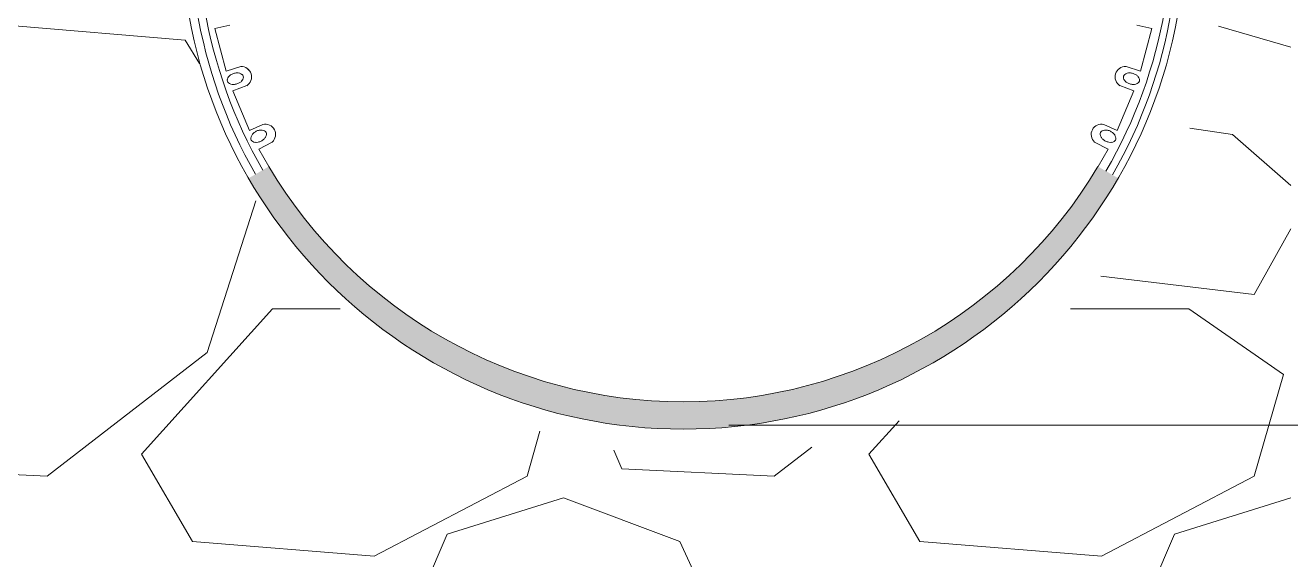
# Model space of a CAD drawing. Header units: millimetres. Extents: x 4229 to 8429, y -1187 to 1783.
# Drawn here: x 6256.3 to 6366.5, y 220 to 266.6 of the extents above; entities that cross this region are included whole.
import ezdxf

# ---------------------------------------------------------------- set-up
doc = ezdxf.new("R2010")
doc.units = ezdxf.units.MM

msp = doc.modelspace()

# ---------------------------------------------------------------- hatches: boundary and pattern name
at = {"lineweight": 5}
h = msp.add_hatch(color=256, dxfattribs=at)
h.dxf.hatch_style = 1
h.paths.add_polyline_path([(6277.48, 254.27), (6275.72, 253.25, 0.267949), (6313.58, 231.39), (6313.58, 233.77, -0.264068)])
h.paths.add_polyline_path([(6351.45, 253.25), (6349.69, 254.27, -0.264068), (6313.58, 233.77), (6313.58, 231.39, 0.267949)])

# ---------------------------------------------------------------- linework, layer by layer
at = {"linetype": 'Continuous', "lineweight": 5}
for p, q in [((6270.21, 265.29), (6255.01, 266.56)), ((6360.19, 266.51), (6366.47, 264.66)), ((6271.46, 263.25), (6270.21, 265.29)), ((6361.4, 257.06), (6357.7, 257.62)), ((6366.47, 252.63), (6361.4, 257.06)), ((6272.11, 238.06), (6276.34, 251.29)), ((6363.3, 243.13), (6366.47, 248.83)), ((6349.95, 244.73), (6363.3, 243.13)), ((6266.41, 229.2), (6277.81, 241.86)), ((6277.81, 241.86), (6283.69, 241.86)), ((6347.28, 241.86), (6357.6, 241.86)), ((6357.6, 241.86), (6365.84, 236.16)), ((6258.18, 227.3), (6272.11, 238.06)), ((6365.84, 236.16), (6363.3, 227.3)), ((6329.74, 229.2), (6332.37, 232.12)), ((6301.09, 231.2), (6299.97, 227.3)), ((6270.84, 221.6), (6266.41, 229.2)), ((6307.52, 229.56), (6308.21, 227.93)), ((6321.5, 227.3), (6324.77, 229.82)), ((6334.17, 221.6), (6329.74, 229.2)), ((6244.88, 227.93), (6258.18, 227.3)), ((6299.97, 227.3), (6286.67, 220.33)), ((6308.21, 227.93), (6321.5, 227.3)), ((6363.3, 227.3), (6350, 220.33)), ((6293.01, 222.23), (6303.14, 225.4)), ((6303.14, 225.4), (6313.27, 221.6)), ((6356.34, 222.23), (6366.47, 225.4)), ((6286.67, 220.33), (6270.84, 221.6)), ((6289.21, 213.36), (6293.01, 222.23)), ((6313.27, 221.6), (6317.07, 213.36)), ((6350, 220.33), (6334.17, 221.6)), ((6352.54, 213.36), (6356.34, 222.23))]:
    msp.add_line(p, q, dxfattribs=at)
at = {"lineweight": 5}
for p, q in [((6272.79, 266.3), (6274.09, 266.58)), ((6273.77, 262.58), (6272.79, 266.3)), ((6354.37, 266.3), (6353.08, 266.58)), ((6353.39, 262.58), (6354.37, 266.3)), ((6273.77, 262.58), (6275.04, 262.98)), ((6275.85, 262.55), (6275.56, 262.85)), ((6353.39, 262.58), (6352.13, 262.98)), ((6274.35, 260.88), (6275.56, 261.32)), ((6352.81, 260.88), (6351.6, 261.32)), ((6275.8, 257.4), (6274.35, 260.88)), ((6351.37, 257.4), (6352.81, 260.88)), ((6275.8, 257.4), (6276.96, 257.94)), ((6351.37, 257.4), (6350.2, 257.94)), ((6276.6, 255.78), (6277.77, 256.39)), ((6277.48, 254.27), (6276.6, 255.78)), ((6350.57, 255.78), (6349.39, 256.39)), ((6349.69, 254.27), (6350.57, 255.78)), ((6317.55, 231.75), (6537.73, 231.75))]:
    msp.add_line(p, q, dxfattribs=at)
at = {"linetype": 'Continuous', "lineweight": 5}
msp.add_circle((6313.58, 275.11), 43.72, dxfattribs=at)
for centre, radius, start, end in [((6313.65, 274.96), 43.01, 330.1305, 209.7835), ((6313.7, 275.16), 42.41, 329.8617, 209.9828)]:
    msp.add_arc(centre, radius, start, end, dxfattribs=at)
at = {"lineweight": 5}
for centre, radius, start, end in [((6274.58, 261.61), 0.773, 122.8725, 141.0988), ((6274.74, 261.35), 1.08, 107.4688, 122.8725), ((6274.74, 261.35), 1.08, 92.0651, 107.4688), ((6274.73, 261.66), 0.773, 73.8388, 92.0651), ((6274.79, 261.88), 0.548, 49.3807, 73.8388), ((6275.08, 262.08), 0.902, 302.0599, 92.7544), ((6274.94, 262.05), 0.326, 17.4688, 49.3807), ((6352.08, 262.08), 0.902, 87.2456, 237.9401), ((6352.23, 262.05), 0.326, 130.6193, 162.5312), ((6352.37, 261.88), 0.548, 106.1612, 130.6193), ((6352.43, 261.66), 0.773, 87.9349, 106.1612), ((6352.42, 261.35), 1.08, 72.5312, 87.9349), ((6352.42, 261.35), 1.08, 57.1275, 72.5312), ((6352.59, 261.61), 0.773, 38.9012, 57.1275), ((6274.19, 261.81), 0.326, 165.5569, 197.4688), ((6274.4, 261.75), 0.548, 141.0988, 165.5569), ((6274.19, 261.81), 0.326, 197.4688, 229.3807), ((6274.33, 261.98), 0.548, 229.3807, 253.8388), ((6274.39, 262.19), 0.773, 253.8388, 272.0651), ((6274.38, 262.5), 1.08, 272.0651, 287.4688), ((6274.38, 262.5), 1.08, 287.4688, 302.8725), ((6274.55, 262.24), 0.773, 302.8725, 321.0988), ((6274.72, 262.1), 0.548, 321.0988, 345.5569), ((6274.94, 262.05), 0.326, 345.5569, 17.4688), ((6352.23, 262.05), 0.326, 162.5312, 194.4431), ((6352.44, 262.1), 0.548, 194.4431, 218.9012), ((6352.62, 262.24), 0.773, 218.9012, 237.1275), ((6352.78, 262.5), 1.08, 237.1275, 252.5312), ((6352.78, 262.5), 1.08, 252.5312, 267.9349), ((6352.77, 262.19), 0.773, 267.9349, 286.1612), ((6352.83, 261.98), 0.548, 286.1612, 310.6193), ((6352.76, 261.75), 0.548, 14.4431, 38.9012), ((6352.98, 261.81), 0.326, 310.6193, 342.5312), ((6352.98, 261.81), 0.326, 342.5312, 14.4431), ((6277.17, 257.06), 0.902, 312.3124, 103.0068), ((6350, 257.06), 0.902, 76.9932, 227.6876), ((6276.47, 256.71), 0.548, 150.6898, 175.1479), ((6276.25, 256.73), 0.326, 175.1479, 207.0598), ((6276.67, 256.6), 0.773, 132.4635, 150.6898), ((6276.87, 256.38), 1.08, 117.0598, 132.4635), ((6276.87, 256.38), 1.08, 101.6561, 117.0598), ((6276.81, 256.68), 0.773, 83.4298, 101.6561), ((6276.84, 256.9), 0.548, 58.9717, 83.4298), ((6276.53, 257.22), 0.773, 312.4635, 330.6898), ((6276.95, 257.09), 0.326, 27.0598, 58.9717), ((6276.73, 257.11), 0.548, 330.6898, 355.1479), ((6276.95, 257.09), 0.326, 355.1479, 27.0598), ((6350.21, 257.09), 0.326, 152.9402, 184.8521), ((6350.43, 257.11), 0.548, 184.8521, 209.3102), ((6350.21, 257.09), 0.326, 121.0283, 152.9402), ((6350.63, 257.22), 0.773, 209.3102, 227.5365), ((6350.33, 256.9), 0.548, 96.5702, 121.0283), ((6350.35, 256.68), 0.773, 78.3439, 96.5702), ((6350.29, 256.38), 1.08, 62.9402, 78.3439), ((6350.29, 256.38), 1.08, 47.5365, 62.9402), ((6350.5, 256.6), 0.773, 29.3102, 47.5365), ((6350.69, 256.71), 0.548, 4.8521, 29.3102), ((6350.92, 256.73), 0.326, 332.9402, 4.8521), ((6276.25, 256.73), 0.326, 207.0598, 238.9717), ((6276.36, 256.92), 0.548, 238.9717, 263.4298), ((6276.39, 257.15), 0.773, 263.4298, 281.6561), ((6276.33, 257.45), 1.08, 281.6561, 297.0598), ((6276.33, 257.45), 1.08, 297.0598, 312.4635), ((6350.84, 257.45), 1.08, 227.5365, 242.9402), ((6350.84, 257.45), 1.08, 242.9402, 258.3439), ((6350.78, 257.15), 0.773, 258.3439, 276.5702), ((6350.8, 256.92), 0.548, 276.5702, 301.0283), ((6350.92, 256.73), 0.326, 301.0283, 332.9402), ((6313.58, 275.82), 42.05, 210.8306, 329.1694)]:
    msp.add_arc(centre, radius, start, end, dxfattribs=at)

doc.saveas('drawing.dxf')
